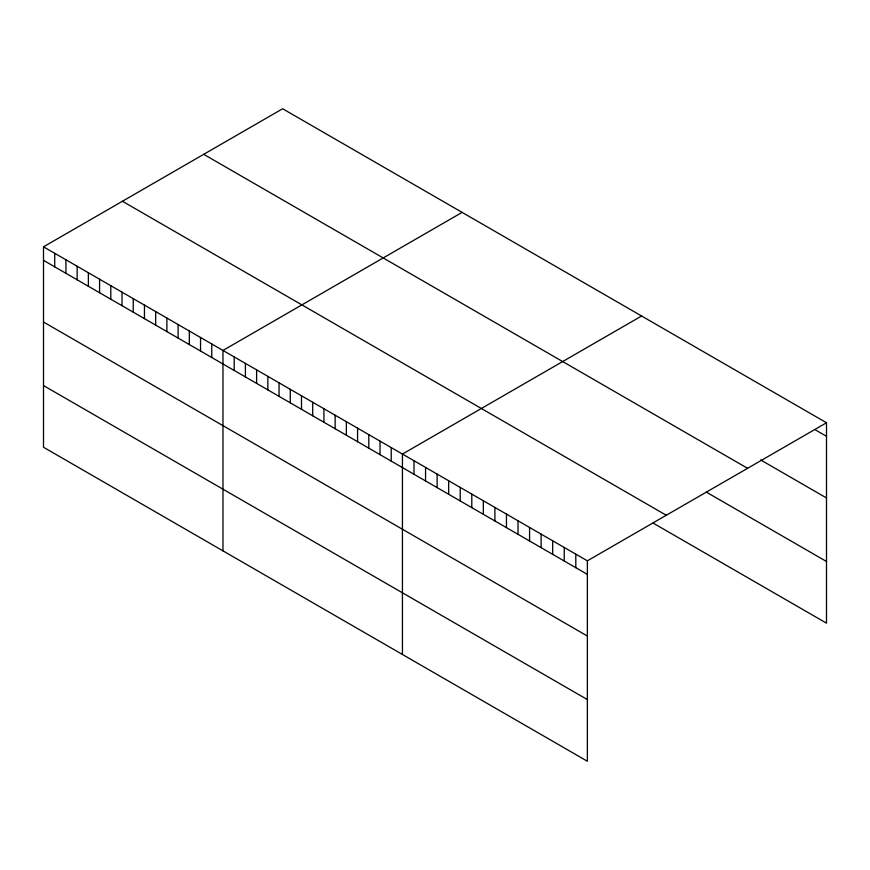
<?xml version="1.0" encoding="UTF-8"?>
<svg xmlns="http://www.w3.org/2000/svg" width="870" height="870" viewBox="0 0 870 870"><rect width="100%" height="100%" fill="white"/><g stroke="black" fill="none" stroke-linecap="round" stroke-linejoin="round"><path stroke-width="1.3" d="M43.5 246.83L587.359 560.824L587.359 761.239L43.5 447.245L43.5 246.83L282.641 108.761L826.5 422.755L826.5 623.17L653.142 523.087M462.111 212.378L222.97 350.447L222.97 550.862M641.592 315.995L402.44 454.064L402.44 654.479M587.359 560.824L826.5 422.755M814.94 429.617L826.5 436.283M760.63 459.925L826.5 497.955M203.721 154.327L747.58 468.31M706.309 492.105L826.5 561.498M122.42 201.264L666.279 515.257M43.5 260.358L587.359 574.352M43.5 322.03L587.359 636.024M43.5 385.573L587.359 699.567M575.799 554.146L575.799 567.686M564.239 547.48L564.239 561.009M552.689 540.803L552.689 554.342M541.129 534.136L541.129 547.665M529.569 527.459L529.569 540.999M518.02 520.782L518.02 534.321M506.46 514.116L506.46 527.644M494.899 507.438L494.899 520.978M483.339 500.772L483.339 514.3M471.79 494.095L471.79 507.634M460.23 487.428L460.23 500.957M448.67 480.751L448.67 494.29M437.121 474.085L437.121 487.613M425.56 467.407L425.56 480.947M414 460.73L414 474.27M391.228 447.582L391.228 461.122M380.016 441.112L380.016 454.651M368.793 434.63L368.793 448.17M357.581 428.16L357.581 441.699M346.358 421.678L346.358 435.217M335.146 415.207L335.146 428.747M323.923 408.726L323.923 422.265M312.711 402.255L312.711 415.795M301.488 395.774L301.488 409.313M290.275 389.303L290.275 402.843M279.053 382.822L279.053 396.361M267.84 376.351L267.84 389.89M256.628 369.87L256.628 383.409M245.405 363.399L245.405 376.938M234.193 356.917L234.193 370.457M211.758 343.965L211.758 357.505M200.535 337.495L200.535 351.023M189.323 331.013L189.323 344.553M178.1 324.543L178.1 338.071M166.888 318.061L166.888 331.601M155.676 311.59L155.676 325.119M144.453 305.109L144.453 318.648M133.24 298.638L133.24 312.167M122.017 292.157L122.017 305.696M110.805 285.686L110.805 299.215M99.582 279.205L99.582 292.744M88.37 272.734L88.37 286.263M77.147 266.253L77.147 279.792M65.935 259.782L65.935 273.31M54.712 253.3L54.712 266.84"/></g></svg>
